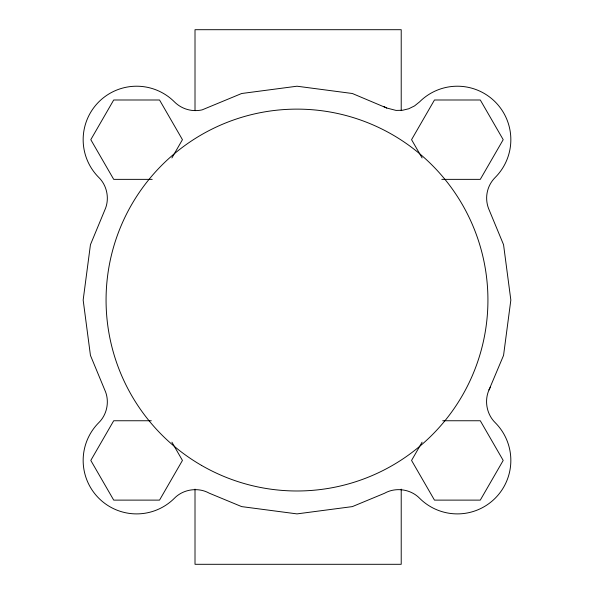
<?xml version="1.0" encoding="UTF-8"?>
<svg xmlns="http://www.w3.org/2000/svg" width="594" height="594" viewBox="0 0 594 594"><rect width="100%" height="100%" fill="white"/><g stroke="black" fill="none" stroke-linecap="round" stroke-linejoin="round"><path stroke-width="0.89" d="M488.988 389.961C484.169 400.824 486.709 414.308 495.181 422.631A53.46 53.46 0 0 1 495.181 498.24A53.46 53.46 0 0 1 419.579 498.24C410.64 489.07 395.611 486.954 384.489 493.295L352.346 506.608L297 513.892L241.654 506.608L209.296 493.206C198.203 486.983 183.308 489.137 174.421 498.24A53.46 53.46 0 0 1 98.819 498.24A53.46 53.46 0 0 1 98.819 422.631C107.284 414.337 109.764 400.764 104.782 390.013L90.444 355.398L83.16 300.052L90.444 244.706L104.863 209.912C109.742 199.19 107.232 185.722 98.819 177.48A53.46 53.46 0 0 1 98.819 101.871A53.46 53.46 0 0 1 174.421 101.871A29.849 29.849 0 0 0 202.123 109.875L241.654 93.503L297 86.212L352.346 93.503L386.709 108.004L396.05 110.417L402.494 110.284L408.761 108.761L414.545 105.91L419.579 101.871A53.46 53.46 0 0 1 495.181 101.871A53.46 53.46 0 0 1 495.181 177.48A29.165 29.165 0 0 0 488.595 208.591L503.556 244.706L510.84 300.052L503.556 355.398L488.988 389.961L490.429 387.088M171.904 157.93L182.44 139.672L159.534 99.992L113.706 99.992L90.8 139.672L113.706 179.358L152.198 179.358M422.096 442.181L411.56 460.432L434.466 500.118L480.294 500.118L503.2 460.432L480.294 420.752L442.716 420.752M441.802 179.358L480.294 179.358L503.2 139.672L480.294 99.992L434.466 99.992L411.56 139.672L422.096 157.93M151.284 420.752L113.706 420.752L90.8 460.432L113.706 500.118L159.534 500.118L182.44 460.432L171.904 442.181M383.828 106.541L386.709 108.004M401.217 110.447L401.217 29.7L195.01 29.7L195.01 110.447M401.217 489.122L401.217 564.3L195.01 564.3L195.01 489.122M201.537 465.406A190.926 190.926 0 0 0 487.926 300.052A190.926 190.926 0 0 0 201.537 134.704A190.926 190.926 0 0 0 201.537 465.406"/></g></svg>
